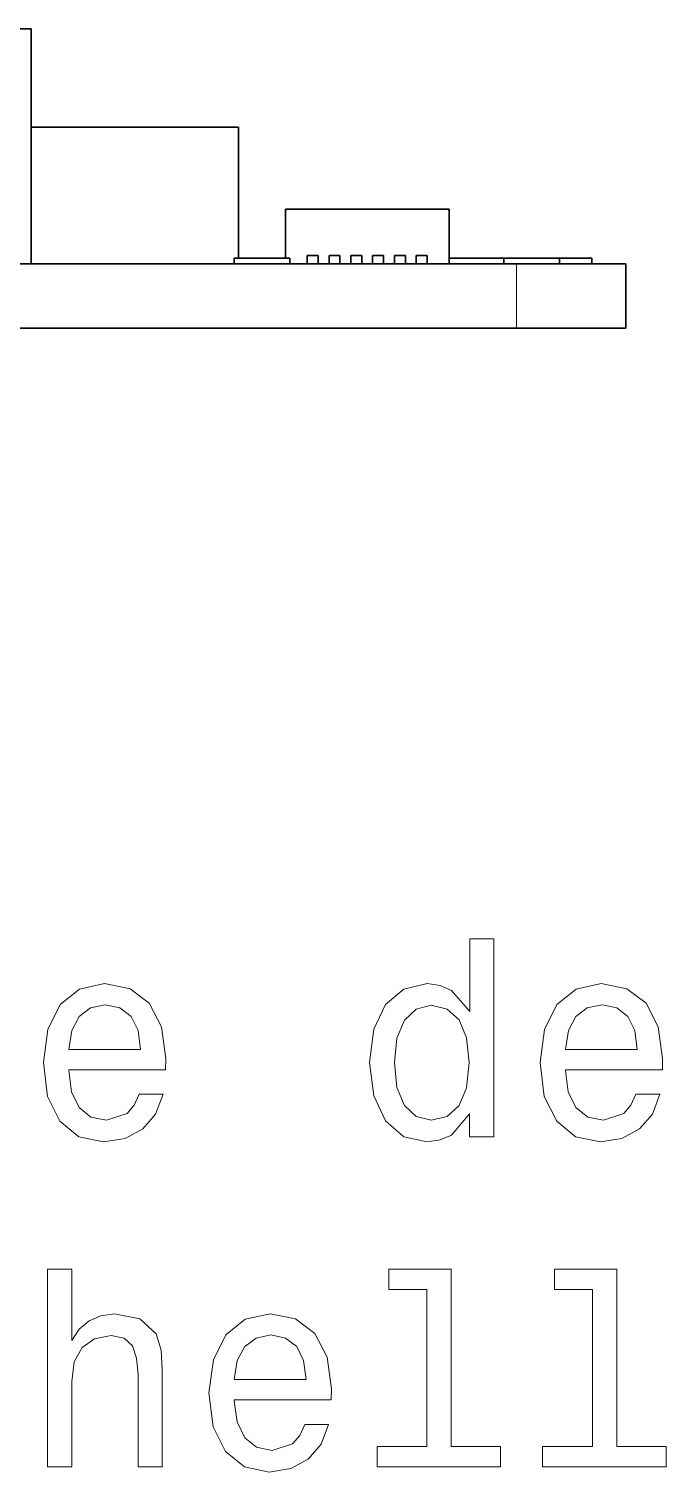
# Model space of a CAD drawing. Extents: x 507 to 804, y 334 to 583.
# Drawn here: x 597.31 to 609, y 445.75 to 472.18 of the extents above; entities that cross this region are included whole.
import ezdxf

# ---------------------------------------------------------------- set-up
doc = ezdxf.new("R2010")
doc.units = 0

msp = doc.modelspace()

# ---------------------------------------------------------------- linework, layer by layer
at = {"color": 7, "lineweight": 35, "ltscale": 0.279999}
msp.add_line((597.356, 472.181), (586.156, 472.181), dxfattribs=at)
at = {"color": 7, "lineweight": 35, "ltscale": 0.1075}
msp.add_line((597.356, 472.181), (597.356, 467.881), dxfattribs=at)
at = {"color": 7, "lineweight": 35, "ltscale": 0.095001}
msp.add_line((597.356, 470.381), (601.156, 470.381), dxfattribs=at)
at = {"color": 7, "lineweight": 35, "ltscale": 0.06}
msp.add_line((601.156, 470.381), (601.156, 467.981), dxfattribs=at)
at = {"color": 7, "lineweight": 35, "ltscale": 0.075}
msp.add_line((602.016, 468.881), (605.016, 468.881), dxfattribs=at)
at = {"color": 7, "lineweight": 35, "ltscale": 0.0225}
msp.add_line((602.016, 468.881), (602.016, 467.981), dxfattribs=at)
at = {"color": 7, "lineweight": 35, "ltscale": 0.025}
msp.add_line((605.016, 468.881), (605.016, 467.881), dxfattribs=at)
at = {"color": 7, "lineweight": 35}
for p, q in [((606.256, 467.881), (577.256, 467.881)), ((606.256, 466.701), (577.256, 466.701))]:
    msp.add_line(p, q, dxfattribs=at)
at = {"color": 7, "lineweight": 35, "ltscale": 0.02542}
for p, q in [((601.079, 467.981), (602.095, 467.981)), ((606.023, 467.981), (607.039, 467.981))]:
    msp.add_line(p, q, dxfattribs=at)
at = {"color": 7, "lineweight": 35, "ltscale": 0.0025}
for p, q in [((601.079, 467.981), (601.079, 467.881)), ((602.095, 467.981), (602.095, 467.881)), ((606.023, 467.981), (606.023, 467.881)), ((607.039, 467.981), (607.039, 467.881)), ((607.635, 467.981), (607.635, 467.881))]:
    msp.add_line(p, q, dxfattribs=at)
at = {"color": 7, "lineweight": 35, "ltscale": 0.005}
for p, q in [((602.616, 468.031), (602.416, 468.031)), ((602.616, 468.031), (602.416, 468.031)), ((603.016, 468.031), (602.816, 468.031)), ((603.016, 468.031), (602.816, 468.031)), ((603.816, 468.031), (603.616, 468.031)), ((603.816, 468.031), (603.616, 468.031)), ((604.216, 468.031), (604.016, 468.031)), ((604.216, 468.031), (604.016, 468.031)), ((604.616, 468.031), (604.416, 468.031)), ((604.616, 468.031), (604.416, 468.031))]:
    msp.add_line(p, q, dxfattribs=at)
at = {"color": 7, "lineweight": 35, "ltscale": 0.00375}
for p, q in [((602.416, 467.881), (602.416, 468.031)), ((602.416, 468.031), (602.416, 467.881)), ((602.616, 467.881), (602.616, 468.031)), ((602.616, 468.031), (602.616, 467.881)), ((602.816, 467.881), (602.816, 468.031)), ((602.816, 468.031), (602.816, 467.881)), ((603.016, 467.881), (603.016, 468.031)), ((603.016, 468.031), (603.016, 467.881)), ((603.216, 467.881), (603.216, 468.031)), ((603.216, 468.031), (603.216, 467.881)), ((603.416, 467.881), (603.416, 468.031)), ((603.416, 468.031), (603.416, 467.881)), ((603.616, 467.881), (603.616, 468.031)), ((603.616, 468.031), (603.616, 467.881)), ((603.816, 467.881), (603.816, 468.031)), ((603.816, 468.031), (603.816, 467.881)), ((604.016, 467.881), (604.016, 468.031)), ((604.016, 468.031), (604.016, 467.881)), ((604.216, 467.881), (604.216, 468.031)), ((604.216, 468.031), (604.216, 467.881)), ((604.416, 467.881), (604.416, 468.031)), ((604.416, 468.031), (604.416, 467.881)), ((604.616, 467.881), (604.616, 468.031)), ((604.616, 468.031), (604.616, 467.881)), ((605.016, 467.881), (605.016, 468.031))]:
    msp.add_line(p, q, dxfattribs=at)
at = {"color": 7, "lineweight": 35, "ltscale": 0.004999}
msp.add_line((603.416, 468.031), (603.216, 468.031), dxfattribs=at)
msp.add_line((603.416, 468.031), (603.216, 468.031), dxfattribs=at)
at = {"color": 7, "lineweight": 35, "ltscale": 0.025169}
msp.add_line((605.016, 467.981), (606.023, 467.981), dxfattribs=at)
at = {"color": 7, "lineweight": 13, "ltscale": 0.0295}
msp.add_line((606.256, 467.881), (606.256, 466.701), dxfattribs=at)
at = {"color": 7, "lineweight": 35, "ltscale": 0.05}
for p, q in [((608.256, 467.881), (606.256, 467.881)), ((608.256, 466.701), (606.256, 466.701))]:
    msp.add_line(p, q, dxfattribs=at)
at = {"color": 7, "lineweight": 35, "ltscale": 0.01488}
msp.add_line((607.039, 467.981), (607.635, 467.981), dxfattribs=at)
at = {"color": 7, "lineweight": 35, "ltscale": 0.0295}
msp.add_line((608.256, 467.881), (608.256, 466.701), dxfattribs=at)
at = {"color": 7, "lineweight": 13}
for points in [[(605.391, 452.313), (605.391, 451.894), (605.835, 451.894), (605.835, 455.515), (605.396, 455.515), (605.396, 454.189), (605.059, 454.572), (604.852, 454.663), (604.615, 454.698), (604.186, 454.598), (603.853, 454.315), (603.636, 453.861), (603.561, 453.251), (603.636, 452.641), (603.853, 452.182), (604.186, 451.894), (604.615, 451.799), (604.852, 451.834), (605.064, 451.925)], [(598.043, 453.12), (599.819, 453.12), (599.824, 453.327), (599.743, 453.907), (599.521, 454.34), (599.168, 454.603), (598.699, 454.698), (598.24, 454.598), (597.887, 454.315), (597.66, 453.856), (597.579, 453.251), (597.655, 452.631), (597.882, 452.177), (598.23, 451.894), (598.684, 451.799), (599.077, 451.864), (599.4, 452.036), (599.637, 452.308), (599.773, 452.671), (599.335, 452.671), (599.244, 452.469), (599.113, 452.318), (598.739, 452.197), (598.452, 452.252), (598.235, 452.429), (598.094, 452.716), (598.043, 453.105)], [(607.151, 453.12), (608.927, 453.12), (608.932, 453.327), (608.851, 453.907), (608.629, 454.34), (608.276, 454.603), (607.807, 454.698), (607.348, 454.598), (606.995, 454.315), (606.768, 453.856), (606.688, 453.251), (606.763, 452.631), (606.99, 452.177), (607.338, 451.894), (607.792, 451.799), (608.185, 451.864), (608.508, 452.036), (608.745, 452.308), (608.881, 452.671), (608.443, 452.671), (608.352, 452.469), (608.221, 452.318), (607.847, 452.197), (607.56, 452.252), (607.343, 452.429), (607.202, 452.716), (607.151, 453.105)], [(598.043, 453.493), (598.099, 453.841), (598.235, 454.098), (598.442, 454.255), (598.714, 454.31), (598.982, 454.255), (599.188, 454.098), (599.314, 453.841), (599.36, 453.493)], [(604.69, 454.3), (604.983, 454.229), (605.205, 454.033), (605.336, 453.705), (605.386, 453.251), (605.336, 452.792), (605.205, 452.464), (604.983, 452.263), (604.69, 452.197), (604.413, 452.263), (604.201, 452.464), (604.06, 452.797), (604.015, 453.251), (604.06, 453.7), (604.201, 454.028), (604.413, 454.229)], [(607.151, 453.493), (607.207, 453.841), (607.343, 454.098), (607.55, 454.255), (607.822, 454.31), (608.09, 454.255), (608.296, 454.098), (608.422, 453.841), (608.468, 453.493)], [(597.655, 445.848), (598.099, 445.848), (598.099, 447.411), (598.144, 447.769), (598.291, 448.031), (598.518, 448.193), (598.82, 448.253), (599.062, 448.203), (599.214, 448.067), (599.289, 447.84), (599.314, 447.537), (599.314, 445.848), (599.758, 445.848), (599.758, 447.628), (599.738, 447.986), (599.647, 448.283), (599.35, 448.556), (598.886, 448.652), (598.633, 448.616), (598.417, 448.52), (598.235, 448.369), (598.099, 448.162), (598.099, 449.469), (597.655, 449.469)], [(604.61, 449.095), (604.61, 446.221), (603.697, 446.221), (603.697, 445.848), (605.961, 445.848), (605.961, 446.221), (605.054, 446.221), (605.054, 449.469), (603.914, 449.469), (603.914, 449.095)], [(607.646, 449.095), (607.646, 446.221), (606.733, 446.221), (606.733, 445.848), (608.997, 445.848), (608.997, 446.221), (608.09, 446.221), (608.09, 449.469), (606.95, 449.469), (606.95, 449.095)], [(601.079, 447.073), (602.855, 447.073), (602.86, 447.28), (602.779, 447.86), (602.557, 448.293), (602.204, 448.556), (601.735, 448.652), (601.276, 448.551), (600.923, 448.268), (600.696, 447.809), (600.615, 447.204), (600.691, 446.584), (600.918, 446.13), (601.266, 445.848), (601.72, 445.752), (602.113, 445.817), (602.436, 445.989), (602.673, 446.261), (602.809, 446.624), (602.371, 446.624), (602.28, 446.422), (602.149, 446.271), (601.775, 446.15), (601.488, 446.206), (601.271, 446.382), (601.13, 446.67), (601.079, 447.058)], [(601.079, 447.446), (601.135, 447.794), (601.271, 448.051), (601.478, 448.208), (601.75, 448.263), (602.018, 448.208), (602.224, 448.051), (602.35, 447.794), (602.396, 447.446)]]:
    msp.add_lwpolyline(points, close=True, dxfattribs=at)

doc.saveas('drawing.dxf')
